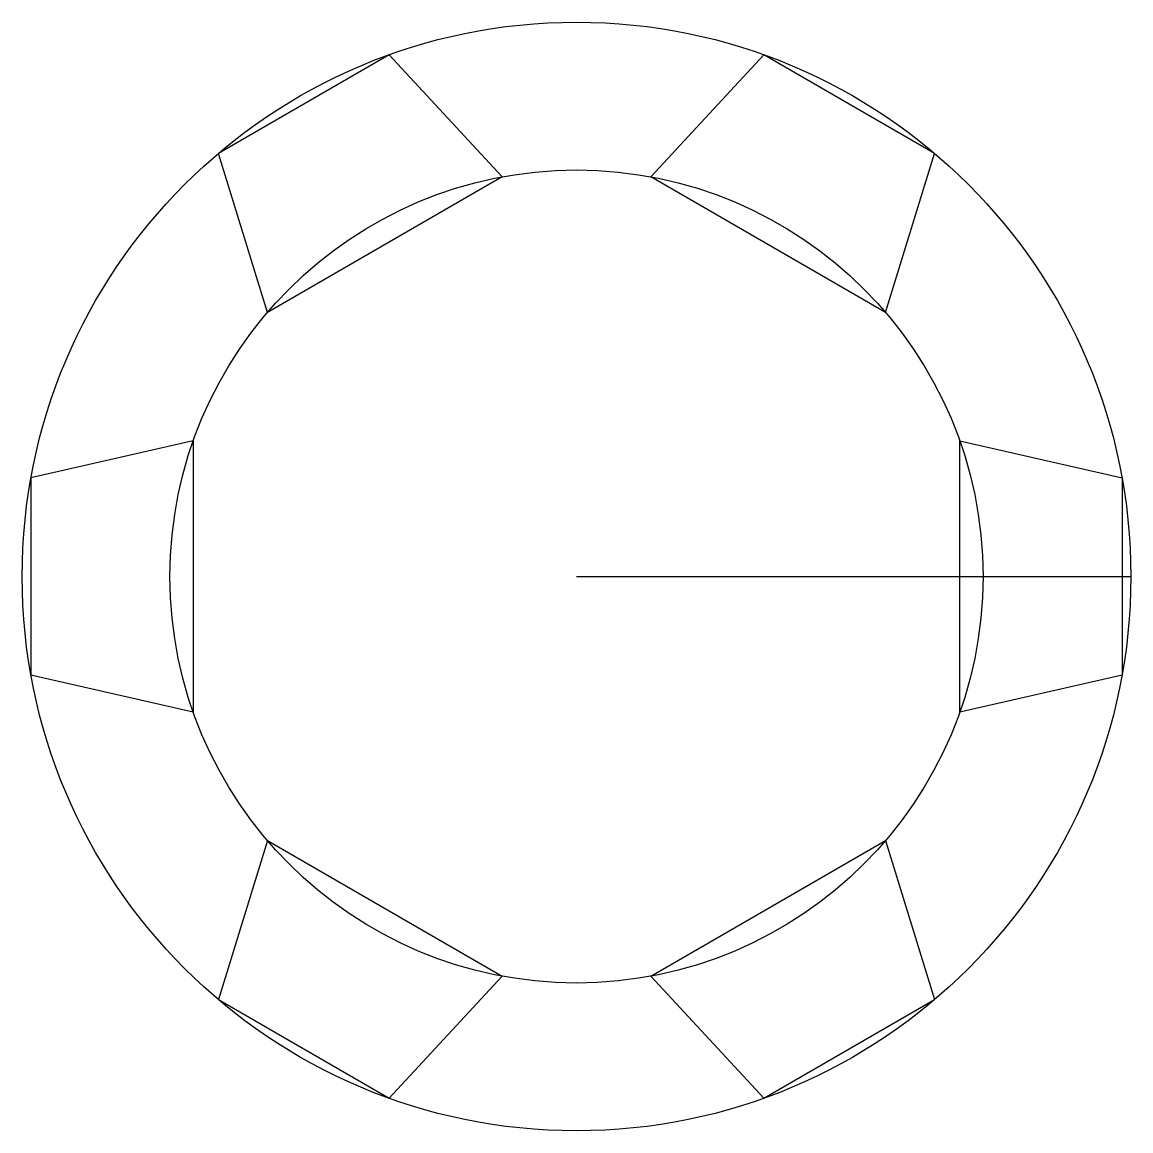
# Model space of a CAD drawing. Header units: millimetres. Extents: x -22.5 to 22.5, y -22.5 to 22.5.
import ezdxf

# ---------------------------------------------------------------- set-up
doc = ezdxf.new("R2010")
doc.units = ezdxf.units.MM
doc.layers.get('0').update_dxf_attribs({"linetype": 'CONTINUOUS'})

msp = doc.modelspace()

# ---------------------------------------------------------------- linework, layer by layer
for p, q in [((-7.607, 21.175), (-14.535, 17.175)), ((-3.015, 16.222), (-7.607, 21.175)), ((3.015, 16.222), (7.607, 21.175)), ((14.535, 17.175), (7.607, 21.175)), ((-12.541, 10.722), (-14.535, 17.175)), ((12.541, 10.722), (14.535, 17.175)), ((-3.015, 16.222), (-12.541, 10.722)), ((12.541, 10.722), (3.015, 16.222)), ((-15.556, 5.5), (-22.142, 4)), ((-15.556, 5.5), (-15.556, -5.5)), ((-22.142, 4), (-22.142, -4)), ((0, 0), (16.5, 0)), ((16.5, 0), (22.5, 0)), ((-15.556, -5.5), (-22.142, -4)), ((-12.541, -10.722), (-14.535, -17.175)), ((-12.541, -10.722), (-3.015, -16.222)), ((3.015, -16.222), (12.541, -10.722)), ((12.541, -10.722), (14.535, -17.175)), ((-3.015, -16.222), (-7.607, -21.175)), ((3.015, -16.222), (7.607, -21.175)), ((-14.535, -17.175), (-7.607, -21.175)), ((7.607, -21.175), (14.535, -17.175))]:
    msp.add_line(p, q)
msp.add_lwpolyline([(22.142, 4), (22.142, -4), (15.556, -5.5), (15.556, 5.5)], close=True)
for radius in [22.5, 16.5]:
    msp.add_circle((0, 0), radius)

doc.saveas('drawing.dxf')
